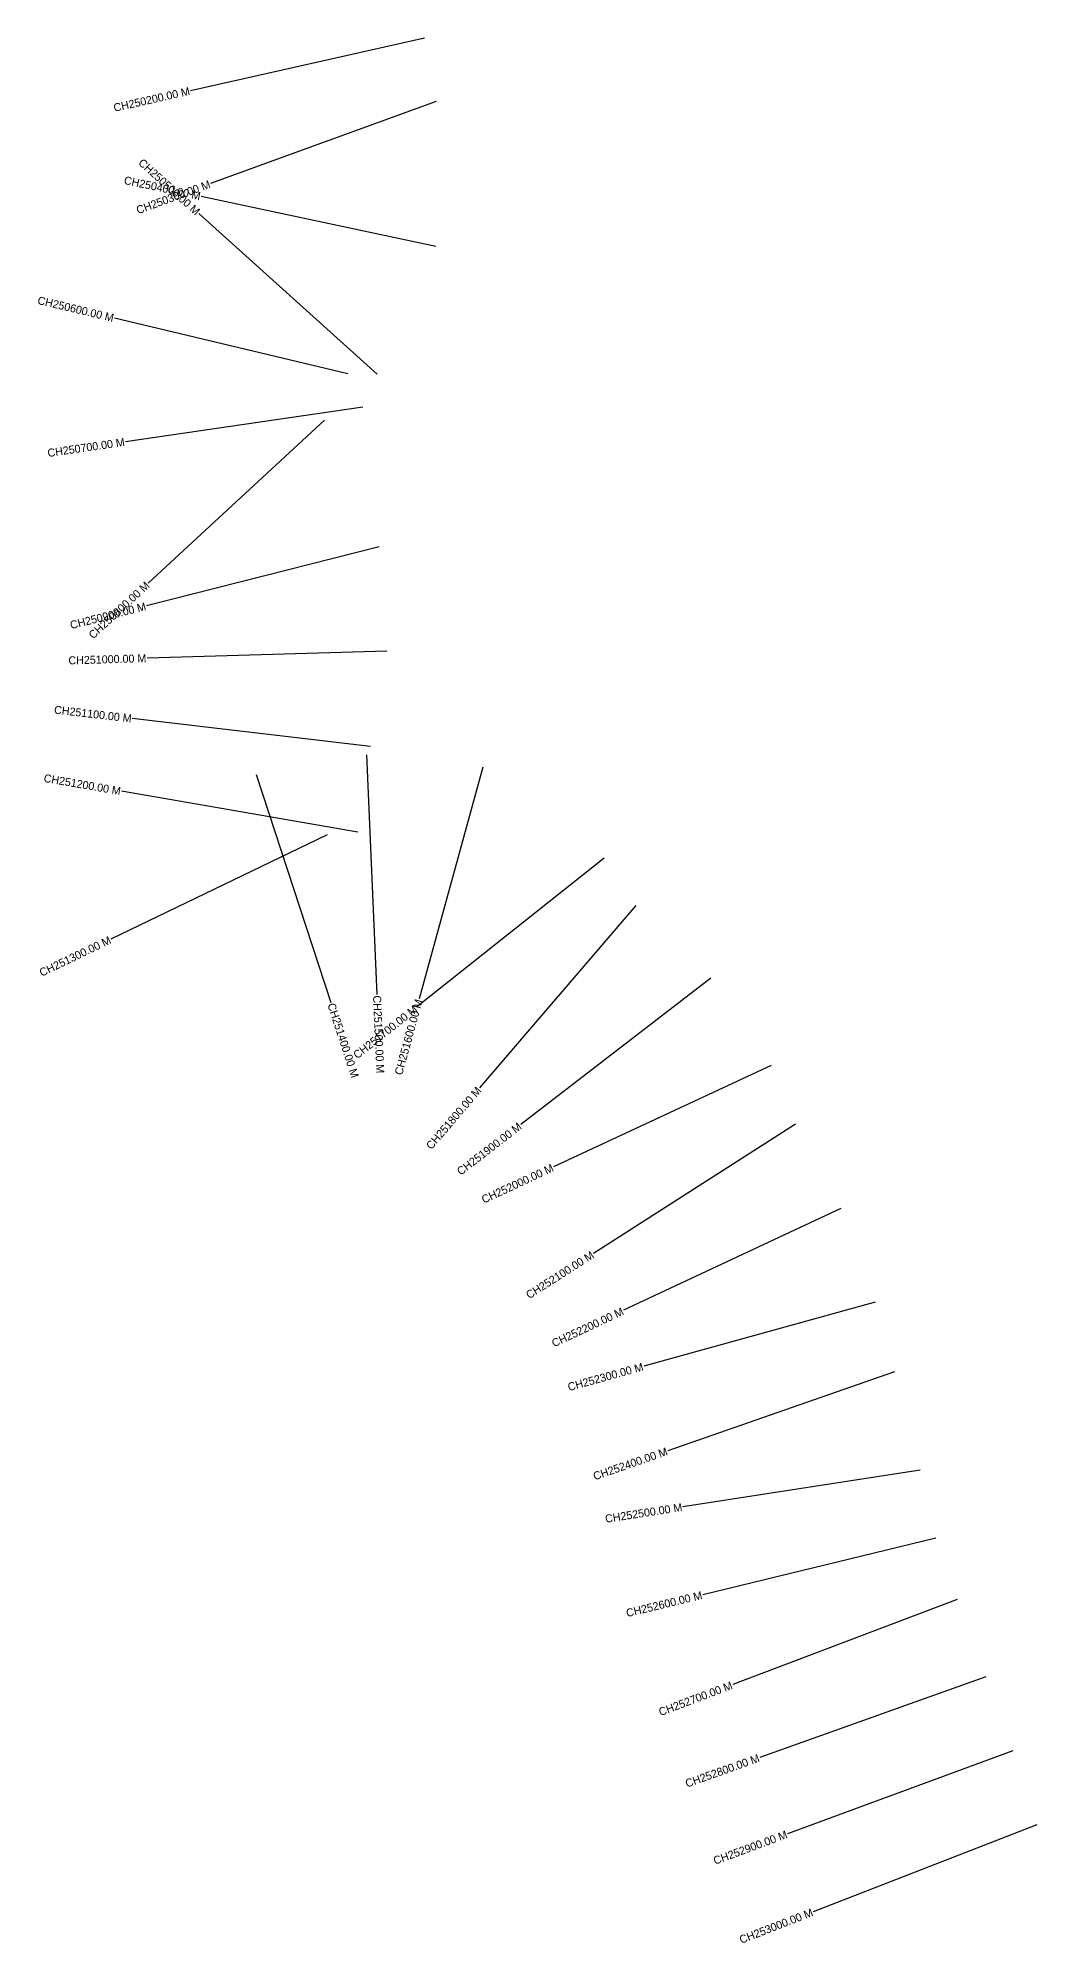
# Model space of a CAD drawing. Header units: feet. Extents: x 277441 to 282835, y 2040789 to 2045720.
# Drawn here: x 277441 to 278690, y 2040789 to 2043170 of the extents above; entities that cross this region are included whole.
import ezdxf
from ezdxf.enums import TextEntityAlignment as Align

# ---------------------------------------------------------------- set-up
doc = ezdxf.new("R2010")
doc.units = ezdxf.units.FT
doc.header["$MEASUREMENT"] = 0
doc.layers.add('CS', color=134, linetype='Continuous')
doc.layers.add('CSMark', color=6, linetype='Continuous')

msp = doc.modelspace()

# ---------------------------------------------------------------- linework, layer by layer
at = {"layer": 'CS'}
for p, q in [((277924.6, 2043169.6), (277631.9, 2043103.8)), ((277939, 2043090.4), (277657.1, 2042987.8)), ((277938.7, 2042908.9), (277645.3, 2042971.7)), ((277865.5, 2042749.7), (277642.3, 2042950.3)), ((277828.7, 2042750), (277536.8, 2042819.5)), ((277847.4, 2042708.3), (277550.6, 2042665)), ((277799.4, 2042692), (277579.1, 2042488.4)), ((277867.7, 2042533.8), (277577, 2042459.9)), ((277877.6, 2042403.5), (277577.7, 2042394.6)), ((277857.2, 2042284), (277559.2, 2042319)), ((277852, 2042273.8), (277865, 2041974.1)), ((277997.3, 2042258.2), (277917.8, 2041968.9)), ((277841.3, 2042177), (277545.7, 2042228.2)), ((277714, 2042249.2), (277807.4, 2041964.1)), ((277802.7, 2042173.8), (277532.5, 2042043.5)), ((278149.3, 2042144.7), (277914.4, 2041958.2)), ((278188.5, 2042085.3), (277993.3, 2041857.6)), ((278282.5, 2041994.5), (278044.8, 2041811.6)), ((278357.7, 2041885.6), (278085.8, 2041758.8)), ((278388.5, 2041812), (278135.6, 2041650.6)), ((278445, 2041706.9), (278173.4, 2041579.5)), ((278487.8, 2041589.6), (278198.7, 2041509.6)), ((278512, 2041502.6), (278228.7, 2041404)), ((278544, 2041379.9), (278247.6, 2041333.9)), ((278563.9, 2041294.8), (278272.4, 2041224.1)), ((278590.4, 2041217.9), (278309.8, 2041111.7)), ((278626.2, 2041121.5), (278343.7, 2041020.7)), ((278659.9, 2041029.1), (278378.4, 2040925.2)), ((278690.1, 2040936.4), (278410.4, 2040827.9))]:
    msp.add_line(p, q, dxfattribs=at)

# ---------------------------------------------------------------- texts
at = {"layer": 'CSMark'}
for s, rotation, p in [('CH250200.00 M', 12.6583, (277630.9, 2043103.6)), ('CH250500.00 M', 318.0529, (277641.6, 2042951)), ('CH250400.00 M', 347.9167, (277644.4, 2042971.9)), ('CH250300.00 M', 20.0129, (277656.2, 2042987.4)), ('CH250600.00 M', 346.615, (277535.9, 2042819.7)), ('CH250700.00 M', 8.2891, (277549.6, 2042664.9)), ('CH250800.00 M', 42.7587, (277578.4, 2042487.7)), ('CH250900.00 M', 14.272, (277576, 2042459.6)), ('CH251000.00 M', 1.6951, (277576.7, 2042394.6)), ('CH251100.00 M', 353.3131, (277558.3, 2042319.1)), ('CH251200.00 M', 350.182, (277544.7, 2042228.4)), ('CH251300.00 M', 25.7372, (277531.6, 2042043.1)), ('CH251600.00 M', 74.6326, (277917.5, 2041968)), ('CH251700.00 M', 38.4385, (277913.6, 2041957.6)), ('CH251800.00 M', 49.4009, (277992.7, 2041856.8)), ('CH251900.00 M', 37.5826, (278044, 2041811)), ('CH252000.00 M', 24.9877, (278084.9, 2041758.4)), ('CH252100.00 M', 32.554, (278134.8, 2041650)), ('CH252200.00 M', 25.1432, (278172.5, 2041579)), ('CH252300.00 M', 15.4605, (278197.7, 2041509.3)), ('CH252400.00 M', 19.1921, (278227.8, 2041403.7)), ('CH252500.00 M', 8.831, (278246.6, 2041333.7)), ('CH252600.00 M', 13.6451, (278271.4, 2041223.8)), ('CH252700.00 M', 20.7315, (278308.9, 2041111.4)), ('CH252800.00 M', 19.6407, (278342.7, 2041020.4)), ('CH252900.00 M', 20.2472, (278377.5, 2040924.9)), ('CH253000.00 M', 21.203, (278409.5, 2040827.6))]:
    msp.add_text(s, height=10, rotation=rotation, dxfattribs=at).set_placement(p, align=Align.MIDDLE_RIGHT)
for s, rotation, p in [('CH251500.00 M', 272.4881, (277865.1, 2041973.1)), ('CH251400.00 M', 288.1278, (277807.7, 2041963.2))]:
    msp.add_text(s, height=10, rotation=rotation, dxfattribs=at).set_placement(p, align=Align.MIDDLE_LEFT)

doc.saveas('drawing.dxf')
